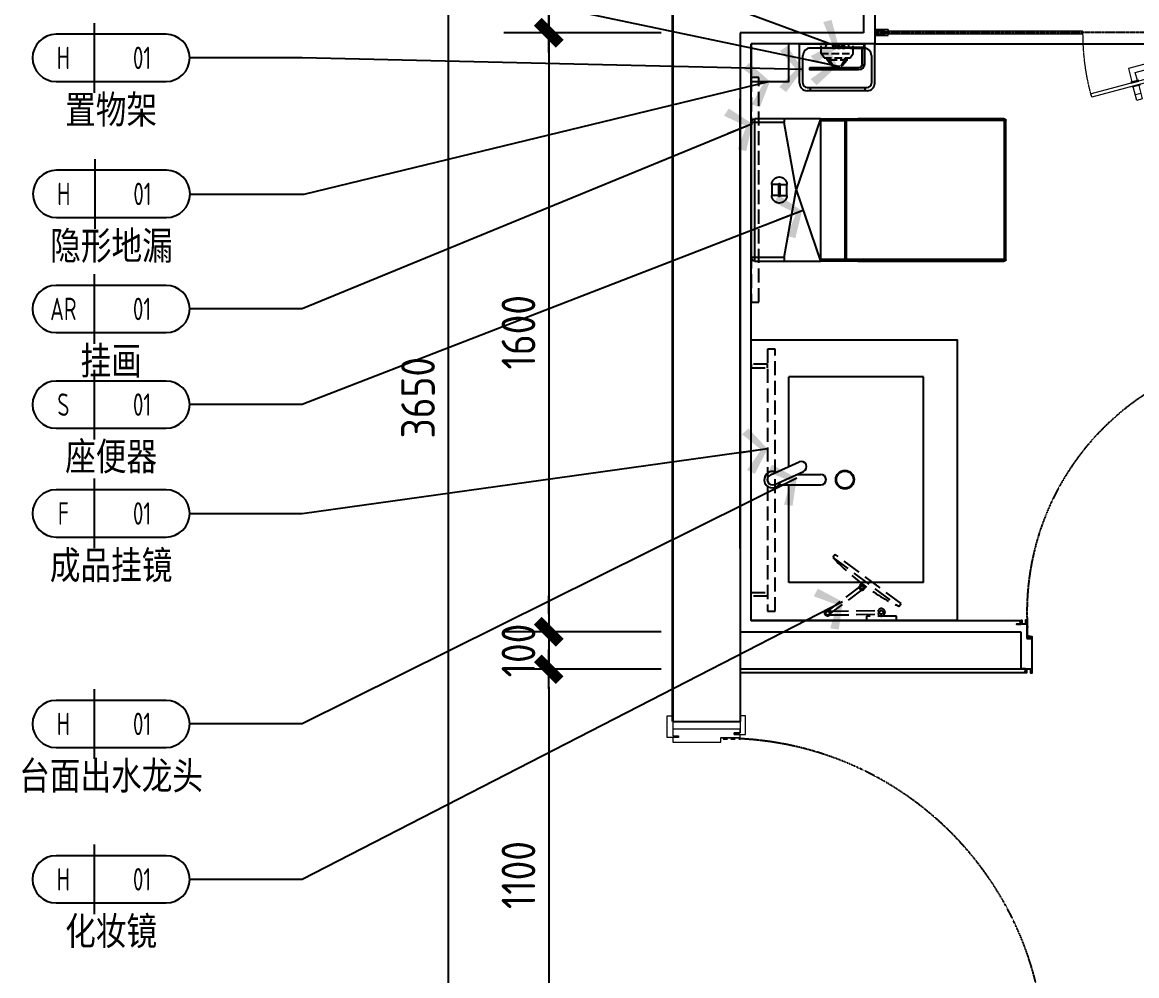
# Model space of a CAD drawing. Extents: x 220391 to 385981, y 332279 to 483868.
# Drawn here: x 257022 to 259999, y 470677 to 473223 of the extents above; entities that cross this region are included whole.
import ezdxf
from ezdxf.enums import TextEntityAlignment as Align

# ---------------------------------------------------------------- set-up
doc = ezdxf.new("R2010")
doc.units = 0
doc.header["$MEASUREMENT"] = 0
for name, pattern in [('115C2家具布置$0$DASH', [0.35, 0.25, -0.1]), ('DASH', [0.35, 0.25, -0.1]), ('DOM-虚线', [0.35, 0.25, -0.1]), ('HIDDEN2', [0.1875, 0.125, -0.0625]), ('家具平面底图$0$DASH', [0.35, 0.25, -0.1]), ('家具平面底图$0$DOM-虚线', [0.35, 0.25, -0.1])]:
    doc.linetypes.add(name, pattern=pattern)
for name, color, linetype in [('0-索引文字', 50, 'Continuous'), ('F-洁具-DOM', 1, 'Continuous'), ('墙体', 4, 'Continuous'), ('窗', 4, 'Continuous')]:
    doc.layers.add(name, color=color, linetype=linetype)
for name, color, linetype, lineweight in [('115C2家具布置$0$P-10-洁具、厨具-Time', 1, 'Continuous', 0), ('C-01-天花造型-Time', 2, 'Continuous', 0), ('P-13-门套-Time', 1, 'Continuous', 0)]:
    doc.layers.add(name, color=color, linetype=linetype, lineweight=lineweight)
doc.styles.add('DOM-romans.shx', font='dim.shx')
doc.styles.add('st', font='', dxfattribs={"width": 0.7})
doc.styles.get('st').set_extended_font_data('SimSun')
doc.dimstyles.new('DOM_DIM_1 80', dxfattribs={"dimscale": 60, "dimtxt": 1.5, "dimasz": 0.8, "dimexe": 2, "dimexo": 1.5, "dimgap": 0.6, "dimtad": 1, "dimdec": 0, "dimrnd": 5, "dimzin": 12, "dimdsep": 46, "dimtxsty": 'DOM-romans.shx', "dimblk": 'DOM_Dimension_Tick', "dimcen": 0.125, "dimclrd": 44, "dimclre": 44, "dimclrt": 50, "dimadec": 0, "dimazin": 0, "dimtfac": 1, "dimtdec": 0, "dimtix": 1, "dimtmove": 2, "dimatfit": 3, "dimldrblk": 'DOM_Leader_Arrow', "dimfxl": 0, "dimtvp": 1, "dimtolj": 1, "dimtzin": 0, "dimarcsym": 0})

# ---------------------------------------------------------------- blocks, each defined once
blk = doc.blocks.new('*U382')
at = {"color": 8}
for p, q in [((225229.4, -9382.4), (225219.8, -9418.2)), ((225240, -9400.8), (225225.5, -9396.9)), ((225243.9, -9386.3), (225229.4, -9382.4)), ((225234.3, -9422), (225243.9, -9386.3))]:
    blk.add_line(p, q, dxfattribs=at)
for p, q in [((224529.3, -9571.6), (224529.3, -9555.6)), ((224529.3, -9555.6), (224565.3, -9555.6)), ((224565.3, -9571.6), (224529.3, -9571.6)), ((224531.3, -9557.6), (224555.3, -9557.6)), ((224531.3, -9560.6), (224532.3, -9559.6)), ((224531.3, -9566.6), (224531.3, -9560.6)), ((224531.3, -9566.6), (224532.3, -9567.6)), ((224555.3, -9569.6), (224531.3, -9569.6)), ((225084.3, -9559.6), (224532.3, -9559.6)), ((225084.3, -9567.6), (224532.3, -9567.6)), ((224555.3, -9559.6), (224555.3, -9557.6)), ((224565.3, -9559.6), (224555.3, -9559.6)), ((224555.3, -9559.6), (224555.3, -9559.6)), ((224565.3, -9567.6), (224555.3, -9567.6)), ((224555.3, -9567.6), (224555.3, -9569.6)), ((224563.3, -9569.6), (224563.3, -9569.6)), ((224565.3, -9555.6), (224565.3, -9559.6)), ((224565.3, -9571.6), (224565.3, -9567.6)), ((225084.3, -9559.6), (225085.3, -9560.6)), ((225084.3, -9567.6), (225085.3, -9566.6)), ((225085.3, -9560.6), (225085.3, -9566.6))]:
    blk.add_line(p, q)
at = {"ltscale": 1000}
blk.add_line((224531.3, -9569.6), (224531.3, -9557.6), dxfattribs=at)
for points in [[(225724.9, -9563.9), (225723.7, -9564.6), (225107.4, -9399.4), (225106.7, -9398.2), (225108.3, -9392.4), (225109.5, -9391.7), (225725.8, -9556.8), (225726.5, -9558.1)], [(225676.1, -9552.9), (225729.2, -9567.1), (225728.7, -9569), (225725, -9571.1), (225674.8, -9557.7)], [(225678.7, -9543.2), (225731.8, -9557.4), (225732.3, -9555.5), (225730.2, -9551.8), (225680, -9538.4)], [(225735.3, -9588.6), (225739.3, -9588.6), (225739.3, -9538.6), (225735.3, -9538.6)], [(225724.4, -9565.8), (225734.1, -9568.4), (225736.6, -9558.7), (225727, -9556.1)]]:
    blk.add_lwpolyline(points, close=True)
at = {"color": 8}
for points in [[(225496.4, -9545.1), (225206.6, -9467.4), (225216.2, -9431.7)], [(225230.7, -9435.6), (225213.3, -9430.9), (225214, -9428), (225216.9, -9428.8)], [(225234.3, -9422), (225216.9, -9417.4), (225216.1, -9420.3), (225219, -9421.1)], [(225216.9, -9428.8), (225231.4, -9432.7), (225234.3, -9433.4), (225233.6, -9436.3), (225230.7, -9435.6)], [(225219, -9421.1), (225233.5, -9424.9), (225236.4, -9425.7), (225237.2, -9422.8), (225234.3, -9422)], [(225230.7, -9435.6), (225225, -9456.8), (225485.8, -9526.7), (225491.5, -9505.4)], [(225509.6, -9495.8), (225492.2, -9491.1), (225491.4, -9494), (225494.3, -9494.8)], [(225494.3, -9494.8), (225508.8, -9498.7), (225511.7, -9499.5), (225512.5, -9496.6), (225509.6, -9495.8)], [(225505.9, -9509.3), (225488.6, -9504.7), (225489.3, -9501.8), (225492.2, -9502.5)], [(225492.2, -9502.5), (225506.7, -9506.4), (225509.6, -9507.2), (225508.8, -9510.1), (225505.9, -9509.3)], [(225496.4, -9545.1), (225505.9, -9509.3)]]:
    blk.add_lwpolyline(points, dxfattribs=at)
at = {"linetype": '115C2家具布置$0$DASH', "ltscale": 0.2}
blk.add_arc((225720.2, -9561.6), 634.8, 164.8195, 180.1805, dxfattribs=at)
at = {"layer": 'Defpoints', "color": 8, "linetype": '115C2家具布置$0$DASH', "ltscale": 0.1}
blk.add_line((225735.3, -9563.6), (224531.3, -9563.6), dxfattribs=at)
blk = doc.blocks.new('ehrhh')
at = {"color": 8, "elevation": 1044096.2}
blk.add_lwpolyline([(296607.5, 416118.2), (296707.5, 416118.2), (296707.5, 416018.2), (296607.5, 416018.2)], close=True, dxfattribs=at)
blk = doc.blocks.new('A$C519bf6a0')
at = {"color": 8, "linetype": 'HIDDEN2'}
for p, q in [((688.7, 120.3), (761.3, 126.3)), ((771.5, 80.3), (771.5, 111)), ((786.9, 80.3), (786.9, 111)), ((754.3, 77.5), (754.3, 75.2)), ((801.4, 80.3), (757.1, 80.3)), ((763.2, 80.3), (757.1, 80.3)), ((804.1, 75.2), (804.1, 77.5)), ((754.3, 27.7), (754.3, 30)), ((804.1, 30), (804.1, 27.7)), ((801.4, 24.9), (757.1, 24.9)), ((763.2, 24.9), (757.1, 24.9)), ((771.5, 24.9), (771.5, -5.8)), ((786.9, 24.9), (786.9, -5.8)), ((688.7, -15.1), (761.3, -21.1))]:
    blk.add_line(p, q, dxfattribs=at)
blk.add_lwpolyline([(-26, 849), (25, 849)], dxfattribs=at)
for points in [[(786.9, 80.3), (786.9, 121.3, 0.414214), (781.9, 126.3), (761.3, 126.3), (685.7, 120, 0.390233), (681.1, 115), (681.1, 112.5), (771.5, 112.5), (771.5, 80.3)], [(786.9, 24.9), (786.9, -16.1, -0.414214), (781.9, -21.1), (761.3, -21.1), (685.7, -14.8, -0.390233), (681.1, -9.8), (681.1, -7.3), (771.5, -7.3), (771.5, 24.9)]]:
    blk.add_lwpolyline(points, format="xyb", dxfattribs=at)
at = {"color": 8, "linetype": 'HIDDEN2', "ltscale": 0.5}
blk.add_arc((-18.9, -8.6), 858.8, 2.5783, 87.0709, dxfattribs=at)
at = {"color": 8, "linetype": 'HIDDEN2'}
for centre, start, end in [((757.1, 77.5), 90, 180), ((801.4, 77.5), 0, 90), ((757.1, 27.7), 180, 270), ((801.4, 27.7), 270, 0)]:
    blk.add_arc(centre, 2.77, start, end, dxfattribs=at)
at = {"layer": 'C-01-天花造型-Time', "color": 8}
blk.add_lwpolyline([(-26, 41), (25, 41)], dxfattribs=at)
at = {"layer": 'P-13-门套-Time'}
for p, q in [((-154.9, 902), (-154.9, 857)), ((25, 895), (-154.9, 895)), ((25, 875), (-154.9, 875)), ((-154.9, -12), (-154.9, 33)), ((25, 15), (-154.9, 15)), ((25, -5), (-154.9, -5))]:
    blk.add_line(p, q, dxfattribs=at)
for points in [[(-154.9, 910), (-154.9, 857), (-138.9, 857), (-138.9, 852), (-169.9, 852), (-169.9, 910)], [(25, 910), (25, 865), (9, 865), (9, 860), (40, 860), (40, 910)], [(25, 875), (-154.9, 875), (-154.9, 857), (-138.9, 857), (-138.9, 852), (-154.9, 852), (-154.9, 840), (-26, 840), (-26, 852), (25, 852), (25, 860), (9, 860), (9, 865), (25, 865)], [(25, 75.2), (839, 75.2), (839, 30), (25, 30)], [(-154.9, -20), (-154.9, 33), (-138.9, 33), (-138.9, 38), (-169.9, 38), (-169.9, -20)], [(25, 15), (-154.9, 15), (-154.9, 33), (-138.9, 33), (-138.9, 38), (-154.9, 38), (-154.9, 50), (-26, 50), (-26, 38), (25, 38), (25, 30), (9, 30), (9, 25), (25, 25)], [(25, -20), (25, 25), (9, 25), (9, 30), (40, 30), (40, -20)]]:
    blk.add_lwpolyline(points, close=True, dxfattribs=at)
blk = doc.blocks.new('家具平面底图$0$A$C358C41F5')
at = {"color": 8, "linetype": '家具平面底图$0$DASH', "ltscale": 200}
for p, q in [((-24.9, -138), (-26.8, -9.4)), ((-14.9, -137.6), (-16.8, -9.3)), ((-99.4, -53.7), (-93.4, -58.2)), ((-93, -55.2), (-27.3, -142.1)), ((-90.5, -41.6), (-84.4, -46.1)), ((-85, -49.2), (-19.5, -136))]:
    blk.add_line(p, q, dxfattribs=at)
for points in [[(-168.6, -129.9), (-37.3, 46.5), (-45.3, 52.5), (-176.6, -124)], [(-12, -40), (0, -40), (0, 40), (-12, 40)]]:
    blk.add_lwpolyline(points, close=True, dxfattribs=at)
for centre, radius in [((-22, -0.7), 5), ((-89, -52.2), 4), ((-19.7, -143.8), 7.85), ((-19.7, -143.8), 5)]:
    blk.add_circle(centre, radius, dxfattribs=at)
for centre, radius, start, end in [((-579.8, 312.6), 604.1, 312.896, 333.7833), ((-22, -0.7), 10, 300.8723, 240.8723), ((-21.8, -13.6), 6.6, 41.6275, 140.117), ((-89, -52.2), 5, 37.0519, 217.0519), ((-88.9, -52.1), 7.5, 233.3397, 53.3397)]:
    blk.add_arc(centre, radius, start, end, dxfattribs=at)
blk = doc.blocks.new('A$C8fb8f0d9')
at = {"layer": 'F-洁具-DOM', "color": 8, "linetype": 'DOM-虚线', "ltscale": 150}
blk.add_line((-300, 0), (300, 0), dxfattribs=at)
for points in [[(-310, 0), (-300, 0), (-300, -43.5), (-310, -43.5)], [(310, 0), (300, 0), (300, -43.5), (310, -43.5)], [(-350, -43.5), (-350, -63.5), (350, -63.5), (350, -43.5)]]:
    blk.add_lwpolyline(points, close=True, dxfattribs=at)
blk = doc.blocks.new('家具平面底图$0$A$C591D7FFC')
at = {"linetype": '家具平面底图$0$DOM-虚线', "ltscale": 150}
blk.add_lwpolyline([(300, -20), (-300, -20), (-300, 0), (300, 0)], close=True, dxfattribs=at)
blk = doc.blocks.new('家具平面底图$0$A$C619B377B')
at = {"linetype": 'Continuous'}
for p, q in [((-180, 0), (180, 0)), ((-190, -185.2), (-190, -10)), ((190, -10), (190, -185.2)), ((-189.5, -186.2), (-190, -185.2)), ((-189.5, -676), (-189.5, -186.1)), ((-184.5, -185.2), (184.5, -185.2)), ((189.5, -186.2), (190, -185.2)), ((189.5, -186.1), (189.5, -676)), ((189.5, -254), (-189.5, -254)), ((185.5, -680), (-185.5, -680))]:
    blk.add_line(p, q, dxfattribs=at)
at = {"color": 8, "linetype": 'Continuous'}
for p, q in [((-180, -88.3), (-180, 0)), ((180, -88.3), (180, 0)), ((190, -10), (-190, -10)), ((-15, -55), (15, -55)), ((-15, -73), (-15, -55)), ((15, -73), (15, -55)), ((0, -120), (-180, -88.3)), ((-15, -73), (15, -73)), ((15, -77), (-15, -77)), ((-15, -77), (-15, -95)), ((180, -88.3), (0, -120)), ((15, -77), (15, -95)), ((15, -95), (-15, -95)), ((-190, -185.2), (0, -120)), ((0, -120), (190, -185.2)), ((-184.5, -250), (-184.5, -185.2)), ((184.5, -185.2), (184.5, -250)), ((-185.5, -250), (185.5, -250)), ((-185.5, -680), (-185.5, -250)), ((185.5, -680), (185.5, -250)), ((-189.5, -285), (-190, -285)), ((-190, -675), (-190, -285)), ((190, -285), (189.5, -285)), ((190, -285), (190, -675)), ((-190, -675), (-189.5, -675)), ((-189.5, -676), (189.5, -676)), ((-188.7, -679.1), (-188.4, -678.8)), ((188.4, -678.8), (188.7, -679.1)), ((189.9, -675), (190, -675))]:
    blk.add_line(p, q, dxfattribs=at)
at = {"linetype": 'Continuous'}
for centre, radius, start, end in [((-180, -10), 10, 90, 180), ((-185.5, -676), 4, 180, 270), ((185.5, -676), 4, 270, 0)]:
    blk.add_arc(centre, radius, start, end, dxfattribs=at)
at = {"color": 8, "linetype": 'Continuous'}
for centre, radius, start, end in [((180, -10), 10, 0, 90), ((-15, -75), 20, 90, 270), ((15, -75), 20, 270, 90), ((-15, -75), 2, 90, 270), ((15, -75), 2, 270, 90), ((-185.5, -254), 4, 90, 180), ((185.5, -254), 4, 0, 90), ((-185, -285), 5, 155.1791, 180), ((185, -285), 5, 0, 24.7583), ((-185, -675), 5, 180, 217.3553), ((-175, -674.8), 14.5, 191.2565, 193.3174), ((-175.6, -674.9), 13.9, 193.3081, 196.9705), ((-186.9, -676.4), 3.26, 232.0237, 236.5582), ((-183.6, -663.5), 16.5, 252.0625, 255.3707), ((-183.5, -662.9), 17.1, 255.3597, 256.5632), ((183.5, -662.9), 17.1, 283.4368, 284.6403), ((183.6, -663.5), 16.5, 284.6293, 287.9375), ((186.9, -676.4), 3.26, 303.4418, 307.9763), ((175.6, -674.9), 13.9, 343.0295, 346.6919), ((185, -675), 5, 322.6233, 0), ((175, -674.8), 14.5, 346.6826, 348.7435)]:
    blk.add_arc(centre, radius, start, end, dxfattribs=at)
at = {"color": 8, "linetype": 'Continuous', "extrusion": (0, 0, -1)}
for centre, major_axis, start_param, end_param in [((-180, -90.9), (9.99, -1.89), 3.092725, 4.663521), ((180, -90.9), (9.99, 1.89), -1.521928, 0.048868)]:
    blk.add_ellipse(centre, major_axis=major_axis, ratio=0.25825, start_param=start_param, end_param=end_param, dxfattribs=at)
at = {"linetype": 'Continuous', "extrusion": (0, 0, -1)}
for centre, start_param, end_param in [((-184.5, -186.1), 3.145147, 4.712389), ((184.5, -186.1), 4.712389, 6.279631)]:
    blk.add_ellipse(centre, major_axis=(5, 0), ratio=0.176327, start_param=start_param, end_param=end_param, dxfattribs=at)
at = {"layer": 'F-洁具-DOM'}
blk.add_blockref('家具平面底图$0$A$C591D7FFC', (0, 0), dxfattribs=at)
blk = doc.blocks.new('DOM_Dimension_Tick')
at = {"color": 0, "linetype": 'ByBlock'}
for p, q in [((-1.091, 0), (0, 0)), ((0, 0), (1.091, 0))]:
    blk.add_line(p, q, dxfattribs=at)
at = {"color": 0, "linetype": 'Continuous', "const_width": 0.608}
blk.add_lwpolyline([(-0.61, -0.61), (0.61, 0.61)], dxfattribs=at)
blk = doc.blocks.new('*D598')
at = {"color": 44, "lineweight": -2, "transparency": 16777216}
for p, q in [((258939, 474411.4), (258939, 474831.4)), ((260539, 474411.4), (260539, 474831.4)), ((258987, 474711.4), (260491, 474711.4))]:
    blk.add_line(p, q, dxfattribs=at)
at = {"layer": 'Defpoints', "color": 0, "transparency": 16777216}
for p in [(260539, 474711.4), (260539, 473247.3), (258939, 473195.1)]:
    blk.add_point(p, dxfattribs=at)
at = {"color": 44, "lineweight": -2, "transparency": 16777216, "xscale": 48, "yscale": 48, "zscale": 48, "rotation": 180}
blk.add_blockref('DOM_Dimension_Tick', (258939, 474711.4), dxfattribs=at)
at = {"color": 44, "lineweight": -2, "transparency": 16777216, "xscale": 48, "yscale": 48, "zscale": 48}
blk.add_blockref('DOM_Dimension_Tick', (260539, 474711.4), dxfattribs=at)
at = {"color": 50, "transparency": 16777216, "insert": (259739, 474792.4), "char_height": 90, "attachment_point": 5, "style": 'DOM-romans.shx'}
blk.add_mtext('\\A1;1600', dxfattribs=at)
blk = doc.blocks.new('DOM_Leader_Arrow')
at = {"color": 0, "linetype": 'ByBlock'}
blk.add_line((0, 0), (-1.5, 0), dxfattribs=at)
for points in [[(-1.288, 1.003), (-0.895, 1.278), (-0.36, 0), (0, 0)], [(-1.288, -1.003), (-0.895, -1.278), (-0.36, 0), (0, 0)]]:
    blk.add_solid(points, dxfattribs=at)
blk = doc.blocks.new('*D607')
at = {"color": 44, "lineweight": -2, "transparency": 16777216}
for p, q in [((258728.2, 474045.1), (258308.2, 474045.1)), ((258428.2, 473997.1), (258428.2, 473243.1)), ((258728.2, 473195.1), (258308.2, 473195.1))]:
    blk.add_line(p, q, dxfattribs=at)
at = {"layer": 'Defpoints', "color": 0, "transparency": 16777216}
for p in [(259269, 474045.1), (258428.2, 473195.1), (259269, 473195.1)]:
    blk.add_point(p, dxfattribs=at)
at = {"color": 44, "lineweight": -2, "transparency": 16777216, "xscale": 48, "yscale": 48, "zscale": 48}
for p, rotation in [((258428.2, 474045.1), 90), ((258428.2, 473195.1), 270)]:
    blk.add_blockref('DOM_Dimension_Tick', p, dxfattribs=dict(at, rotation=rotation))
at = {"color": 50, "transparency": 16777216, "insert": (258347.2, 473620.1), "char_height": 90, "attachment_point": 5, "rotation": 90, "style": 'DOM-romans.shx'}
blk.add_mtext('\\A1;850', dxfattribs=at)
blk = doc.blocks.new('*D608')
at = {"color": 44, "lineweight": -2, "transparency": 16777216}
for p, q in [((258728.2, 473195.1), (258308.2, 473195.1)), ((258428.2, 473147.1), (258428.2, 471643.1)), ((258728.2, 471595.1), (258308.2, 471595.1))]:
    blk.add_line(p, q, dxfattribs=at)
at = {"layer": 'Defpoints', "color": 0, "transparency": 16777216}
for p in [(258939, 473195.1), (258428.2, 471595.1), (258939, 471595.1)]:
    blk.add_point(p, dxfattribs=at)
at = {"color": 44, "lineweight": -2, "transparency": 16777216, "xscale": 48, "yscale": 48, "zscale": 48}
for p, rotation in [((258428.2, 473195.1), 90), ((258428.2, 471595.1), 270)]:
    blk.add_blockref('DOM_Dimension_Tick', p, dxfattribs=dict(at, rotation=rotation))
at = {"color": 50, "transparency": 16777216, "insert": (258347.2, 472395.1), "char_height": 90, "attachment_point": 5, "rotation": 90, "style": 'DOM-romans.shx'}
blk.add_mtext('\\A1;1600', dxfattribs=at)
blk = doc.blocks.new('*D609')
at = {"color": 44, "lineweight": -2, "transparency": 16777216}
for p, q in [((258428.2, 471643.1), (258428.2, 471691.1)), ((258728.2, 471595.1), (258308.2, 471595.1)), ((258428.2, 471595.1), (258428.2, 471495.1)), ((258728.2, 471495.1), (258308.2, 471495.1)), ((258428.2, 471447.1), (258428.2, 471399.1))]:
    blk.add_line(p, q, dxfattribs=at)
at = {"layer": 'Defpoints', "color": 0, "transparency": 16777216}
for p in [(258939, 471595.1), (258428.2, 471495.1), (259444.6, 471495.1)]:
    blk.add_point(p, dxfattribs=at)
at = {"color": 44, "lineweight": -2, "transparency": 16777216, "xscale": 48, "yscale": 48, "zscale": 48}
for p, rotation in [((258428.2, 471595.1), 270), ((258428.2, 471495.1), 90)]:
    blk.add_blockref('DOM_Dimension_Tick', p, dxfattribs=dict(at, rotation=rotation))
at = {"color": 50, "transparency": 16777216, "insert": (258347.2, 471545.1), "char_height": 90, "attachment_point": 5, "rotation": 90, "style": 'DOM-romans.shx'}
blk.add_mtext('\\A1;100', dxfattribs=at)
blk = doc.blocks.new('*D610')
at = {"color": 44, "lineweight": -2, "transparency": 16777216}
for p, q in [((258728.2, 471495.1), (258308.2, 471495.1)), ((258428.2, 471447.1), (258428.2, 470443.4)), ((258728.2, 470395.4), (258308.2, 470395.4))]:
    blk.add_line(p, q, dxfattribs=at)
at = {"layer": 'Defpoints', "color": 0, "transparency": 16777216}
for p in [(259444.6, 471495.1), (258428.2, 470395.4), (259575.2, 470395.4)]:
    blk.add_point(p, dxfattribs=at)
at = {"color": 44, "lineweight": -2, "transparency": 16777216, "xscale": 48, "yscale": 48, "zscale": 48}
for p, rotation in [((258428.2, 471495.1), 90), ((258428.2, 470395.4), 270)]:
    blk.add_blockref('DOM_Dimension_Tick', p, dxfattribs=dict(at, rotation=rotation))
at = {"color": 50, "transparency": 16777216, "insert": (258347.2, 470945.3), "char_height": 90, "attachment_point": 5, "rotation": 90, "style": 'DOM-romans.shx'}
blk.add_mtext('\\A1;1100', dxfattribs=at)
blk = doc.blocks.new('*D611')
at = {"color": 44, "lineweight": -2, "transparency": 16777216}
for p, q in [((258459.9, 474045.1), (258039.9, 474045.1)), ((258159.9, 470443.4), (258159.9, 473997.1)), ((258459.9, 470395.4), (258039.9, 470395.4))]:
    blk.add_line(p, q, dxfattribs=at)
at = {"layer": 'Defpoints', "color": 0, "transparency": 16777216}
for p in [(258159.9, 474045.1), (259269, 474045.1), (258939, 470395.4)]:
    blk.add_point(p, dxfattribs=at)
at = {"color": 44, "lineweight": -2, "transparency": 16777216, "xscale": 48, "yscale": 48, "zscale": 48}
for p, rotation in [((258159.9, 474045.1), 90), ((258159.9, 470395.4), 270)]:
    blk.add_blockref('DOM_Dimension_Tick', p, dxfattribs=dict(at, rotation=rotation))
at = {"color": 50, "transparency": 16777216, "insert": (258078.9, 472220.3), "char_height": 90, "attachment_point": 5, "rotation": 90, "style": 'DOM-romans.shx'}
blk.add_mtext('\\A1;3650', dxfattribs=at)
blk = doc.blocks.new('A$C3322af70')
at = {"color": 3, "ltscale": 0.001}
blk.add_lwpolyline([(-0.5, 0), (0.8, -0.8), (0, 0.5)], dxfattribs=at)
blk = doc.blocks.new('家具平面底图$0$dfsggag')
at = {"color": 8, "linetype": '家具平面底图$0$DOM-虚线', "ltscale": 80}
for p, q in [((-34.9, 36.8), (-42.9, 25.1)), ((-34.9, 36.8), (34.9, 36.8)), ((-27, 43.6), (-12.7, 59.3)), ((-27, 43.6), (-20.4, 42.7)), ((-27, 43.6), (-27, 36.8)), ((-11.1, 59.3), (-20.4, 42.7)), ((-20.4, 42.7), (20.4, 42.7)), ((-20.4, 42.7), (-20.4, 36.8)), ((-12.7, 59.3), (12.7, 59.3)), ((11.1, 59.3), (20.4, 42.7)), ((27, 43.6), (12.7, 59.3)), ((27, 43.6), (20.4, 42.7)), ((20.4, 42.7), (20.4, 36.8)), ((27, 43.6), (27, 36.8)), ((34.9, 36.8), (42.9, 25.1)), ((-42.9, 25.1), (-42.9, 0)), ((-42.9, 25.1), (42.9, 25.1)), ((-42.9, 0), (42.9, 0)), ((42.9, 25.1), (42.9, 0))]:
    blk.add_line(p, q, dxfattribs=at)
for points in [[(-11.3, 11.2), (-4.7, 11.2), (-4.7, 5.1), (-11.3, 5.1)], [(1.2, 11.2), (7.8, 11.2), (7.8, 5.1), (1.2, 5.1)], [(13.6, 11.2), (20.2, 11.2), (20.2, 5.1), (13.6, 5.1)]]:
    blk.add_lwpolyline(points, close=True, dxfattribs=at)
blk = doc.blocks.new('家具平面底图$0$A$C08F94FB0')
at = {"linetype": 'Continuous'}
for p, q in [((-100.5, 0), (-30.5, 0)), ((-100.5, -105), (-100.5, 0)), ((-30.5, 0), (-30.5, -7)), ((100.5, 0), (30.5, 0)), ((100.5, -105), (100.5, 0)), ((-0.5, -125), (-80.5, -125)), ((80.5, -125), (-0.5, -125))]:
    blk.add_line(p, q, dxfattribs=at)
at = {"color": 8, "linetype": 'Continuous'}
for p, q in [((-30.5, 0), (30.5, 0)), ((-0.5, -11), (-71.5, -11)), ((34.5, -11), (-36.3, -11)), ((30.5, 0), (30.5, -7)), ((34.5, -11), (71.5, -11)), ((-91.5, -105), (-91.5, -31)), ((91.5, -31), (91.5, -105)), ((-80.5, -116), (-0.5, -116)), ((-0.5, -116), (80.5, -116))]:
    blk.add_line(p, q, dxfattribs=at)
at = {"color": 8}
for p, q in [((-72.1, -116), (-72.1, -125)), ((73.5, -116), (73.5, -125))]:
    blk.add_line(p, q, dxfattribs=at)
at = {"color": 8, "linetype": 'Continuous'}
for centre, radius, start, end in [((-71.5, -31), 20, 90, 180), ((34.5, -7), 4, 180, 270), ((71.5, -31), 20, 0, 90), ((-80.5, -105), 11, 180, 270), ((80.5, -105), 11, 270, 0)]:
    blk.add_arc(centre, radius, start, end, dxfattribs=at)
at = {"linetype": 'Continuous'}
for centre, radius, start, end in [((-34.5, -7), 4, 270, 0), ((-80.5, -105), 20, 180, 270), ((80.5, -105), 20, 270, 0)]:
    blk.add_arc(centre, radius, start, end, dxfattribs=at)
blk = doc.blocks.new('家具平面底图$0$A$C2B4824DF')
for p, q in [((63.5, -57), (63.5, 72.7)), ((69.2, 73), (63.8, 73)), ((69.5, -57), (69.5, 72.7)), ((0, -13.5), (0, -72.5)), ((9.5, -13), (0.5, -13)), ((10, -73), (10, -13.5)), ((0.5, -73), (9.5, -73)), ((53.5, -67), (10, -67)), ((10, -73), (53.5, -73))]:
    blk.add_line(p, q)
at = {"color": 250}
for p, q in [((69.5, 69), (63.5, 69)), ((69.5, 66.2), (63.5, 66.2)), ((69.5, 62.1), (63.5, 62.1)), ((63.8, -57), (63.8, 73)), ((63.8, 65.9), (69.2, 65.9)), ((69.2, 64.9), (63.8, 64.9)), ((69.2, -57), (69.2, 73)), ((10, -13.5), (0, -13.5)), ((0.5, -73), (0.5, -13)), ((9.5, -73), (9.5, -13)), ((69.5, -47.1), (63.5, -47.1)), ((69.5, -51.2), (63.5, -51.2)), ((63.8, -57), (63.5, -57)), ((69.2, -49.9), (63.8, -49.9)), ((69.2, -50.9), (63.8, -50.9)), ((69.2, -57), (69.5, -57)), ((10, -72.5), (0, -72.5)), ((53.5, -67.3), (10, -67.3)), ((10, -72.7), (53.5, -72.7)), ((53.5, -67.3), (53.5, -67)), ((53.5, -72.7), (53.5, -73))]:
    blk.add_line(p, q, dxfattribs=at)
for centre, radius, start, end in [((63.8, 72.7), 0.3, 90, 180), ((69.2, 72.7), 0.3, 0, 90), ((0.5, -13.5), 0.5, 90, 180), ((9.5, -13.5), 0.5, 0, 90), ((53.5, -57), 16, 270, 0), ((53.5, -57), 10, 270, 0), ((0.5, -72.5), 0.5, 180, 270), ((9.5, -72.5), 0.5, 270, 342.3099)]:
    blk.add_arc(centre, radius, start, end)
for radius in [15.7, 10.3]:
    blk.add_arc((53.5, -57), radius, 270, 0, dxfattribs=at)
for points, start_tangent, end_tangent in [([(63.5, 66.2), (63.5, 66.1), (63.6, 66), (63.7, 65.9), (63.8, 65.9)], (0, -1), (1, 0)), ([(63.5, 65.2), (63.5, 65.1), (63.6, 65), (63.7, 64.9), (63.8, 64.9)], (0, -1), (1, 0)), ([(69.2, 65.9), (69.3, 65.9), (69.4, 66), (69.5, 66.1), (69.5, 66.2)], (1, 0), (0, 1)), ([(69.5, 65.2), (69.5, 65.1), (69.4, 65), (69.3, 64.9), (69.2, 64.9)], (0, -1), (-1, 0)), ([(63.5, -50.2), (63.5, -50.1), (63.6, -50), (63.7, -49.9), (63.8, -49.9)], (0, 1), (1, 0)), ([(63.8, -50.9), (63.7, -50.9), (63.6, -51), (63.5, -51.1), (63.5, -51.2)], (-1, 0), (0, -1)), ([(69.5, -50.2), (69.5, -50.1), (69.4, -50), (69.3, -49.9), (69.2, -49.9)], (0, 1), (-1, 0)), ([(69.5, -51.2), (69.5, -51.1), (69.4, -51), (69.3, -50.9), (69.2, -50.9)], (0, 1), (-1, 0))]:
    blk.add_spline(points, degree=3, dxfattribs=dict(at, start_tangent=start_tangent, end_tangent=end_tangent))
blk = doc.blocks.new('A$Ce1599806')
at = {"layer": 'F-洁具-DOM', "xscale": -1, "rotation": 180}
blk.add_blockref('家具平面底图$0$A$C08F94FB0', (0, 0), dxfattribs=at)
at = {"layer": 'F-洁具-DOM', "rotation": 90}
blk.add_blockref('家具平面底图$0$A$C2B4824DF', (0, 0), dxfattribs=at)
at = {"layer": 'F-洁具-DOM'}
blk.add_blockref('家具平面底图$0$dfsggag', (0, 0), dxfattribs=at)
blk = doc.blocks.new('DOM-立面家具标注符号-002')
blk.add_line((0, 3.1), (0, -3.1))
at = {"color": 150}
blk.add_lwpolyline([(-3.4, 2.1, 1), (-3.4, -2.1), (6.4, -2.1, 1), (6.4, 2.1)], format="xyb", close=True, dxfattribs=at)
at = {"style": 'st', "width": 0.8, "flags": 4}
blk.add_attdef('ITEM6', text='', height=2.5, dxfattribs=at).set_placement((-6, 0), align=Align.MIDDLE_RIGHT)
at = {"style": 'DOM-romans.shx', "width": 0.8}
for tag, flags, p in [('NUM1', 12, (-2.75, 0)), ('NUM2', 4, (4.25, 0)), ('NUM4', 4, (1.5, -4.6)), ('NUM5', 4, (1.5, -7.6))]:
    blk.add_attdef(tag, text='', height=2, dxfattribs=dict(at, flags=flags)).set_placement(p, align=Align.MIDDLE)
at = {"style": 'st', "width": 0.8, "flags": 4}
blk.add_attdef('NUM3', text='', height=2.5, dxfattribs=at).set_placement((9, 0), align=Align.MIDDLE_LEFT)
blk.add_attdef('NUM7', text='', height=2.5, dxfattribs=at).set_placement((1.5, -10.85), align=Align.MIDDLE_CENTER)
blk = doc.blocks.new('DOM-立面家具标注符号')
blk.add_line((0, 3.1), (0, -3.1))
at = {"color": 150}
blk.add_lwpolyline([(-3.4, 2.1, 1), (-3.4, -2.1), (6.4, -2.1, 1), (6.4, 2.1)], format="xyb", close=True, dxfattribs=at)
at = {"style": 'st', "width": 0.8, "flags": 4}
blk.add_attdef('ITEM5', text='', height=2.5, dxfattribs=at).set_placement((-6, 0), align=Align.MIDDLE_RIGHT)
at = {"style": 'DOM-romans.shx', "width": 0.8}
for tag, flags, p in [('NUM1', 12, (-2.75, 0)), ('NUM2', 4, (4.25, 0)), ('NUM4', 4, (1.5, -4.6))]:
    blk.add_attdef(tag, text='', height=2, dxfattribs=dict(at, flags=flags)).set_placement(p, align=Align.MIDDLE)
at = {"style": 'st', "width": 0.8, "flags": 4}
blk.add_attdef('NUM3', text='', height=2.5, dxfattribs=at).set_placement((9, 0), align=Align.MIDDLE_LEFT)
blk.add_attdef('NUM6', text='', height=2.5, dxfattribs=at).set_placement((1.5, -8.35), align=Align.MIDDLE_CENTER)

msp = doc.modelspace()

# ---------------------------------------------------------------- hatches: boundary and pattern name
for points in [[(259677.3, 471615.1), (259677.2, 471615.2), (259677.2, 471615.6), (259677.3, 471615.7), (259688.9, 471615.7), (259689.8, 471616.5), (259689.8, 471620.3), (259688, 471620.3), (259687.7, 471620.5), (259687.7, 471625.3), (259687.8, 471625.4), (259688.5, 471625.4), (259688.5, 471625.3), (259688.5, 471621.5), (259688.8, 471621.3), (259690.3, 471621.3), (259690.6, 471621.5), (259690.6, 471622.9), (259690.9, 471623.2), (259690.9, 471623.5), (259690.6, 471623.5), (259690.6, 471623.9), (259690.9, 471623.9), (259690.9, 471624.3), (259690.6, 471624.3), (259690.6, 471624.7), (259690.9, 471624.7), (259690.9, 471625.1), (259690.6, 471625.1), (259690.6, 471625.5), (259690.9, 471625.5), (259690.9, 471626.3), (259691, 471626.3), (259691.6, 471626.3), (259691.7, 471626.3), (259691.7, 471616.3), (259703.9, 471616.3), (259703.9, 471616.3), (259703.9, 471615.6), (259703.8, 471615.5), (259702.9, 471615.5), (259702.9, 471615.1), (259702.5, 471615.1), (259702.5, 471615.5), (259702.1, 471615.5), (259702.1, 471615.1), (259701.7, 471615.1), (259701.7, 471615.5), (259701.3, 471615.5), (259701.3, 471615.1), (259700.9, 471615.1), (259700.9, 471615.5), (259700.5, 471615.5), (259700.5, 471615.1), (259700.1, 471615.1), (259700.1, 471615.5), (259699.7, 471615.5), (259699.7, 471615.1), (259699.3, 471615.1), (259699.3, 471615.5), (259698.9, 471615.5), (259698.9, 471615.1), (259698.5, 471615.1), (259698.5, 471615.5), (259698.1, 471615.5), (259698.1, 471615.1), (259697.7, 471615.1), (259697.7, 471615.5), (259697.3, 471615.5), (259697, 471615.1)], [(259690.2, 471496.3), (259690.1, 471496.3), (259690.1, 471495.9), (259690.2, 471495.8), (259701.9, 471495.8), (259702.7, 471495), (259702.7, 471491.2), (259700.9, 471491.2), (259700.7, 471490.9), (259700.7, 471486.2), (259700.8, 471486.1), (259701.4, 471486.1), (259701.5, 471486.2), (259701.5, 471490), (259701.7, 471490.2), (259703.3, 471490.2), (259703.5, 471490), (259703.5, 471488.6), (259703.8, 471488.3), (259703.8, 471488), (259703.5, 471488), (259703.5, 471487.6), (259703.8, 471487.6), (259703.8, 471487.1), (259703.5, 471487.1), (259703.5, 471486.7), (259703.8, 471486.7), (259703.8, 471486.3), (259703.5, 471486.3), (259703.5, 471485.9), (259703.8, 471485.9), (259703.8, 471485.2), (259703.9, 471485.1), (259704.6, 471485.1), (259704.6, 471485.2), (259704.6, 471495.1), (259716.8, 471495.1), (259716.9, 471495.2), (259716.9, 471495.9), (259716.7, 471496), (259715.8, 471496), (259715.8, 471496.3), (259715.4, 471496.3), (259715.4, 471496), (259715, 471496), (259715, 471496.3), (259714.6, 471496.3), (259714.6, 471496), (259714.2, 471496), (259714.2, 471496.3), (259713.8, 471496.3), (259713.8, 471496), (259713.4, 471496), (259713.4, 471496.3), (259713, 471496.3), (259713, 471496), (259712.6, 471496), (259712.6, 471496.3), (259712.2, 471496.3), (259712.2, 471496), (259711.8, 471496), (259711.8, 471496.3), (259711.4, 471496.3), (259711.4, 471496), (259711, 471496), (259711, 471496.3), (259710.6, 471496.3), (259710.6, 471496), (259710.3, 471496), (259710, 471496.3)]]:
    msp.add_hatch(color=250).paths.add_polyline_path(points)

# ---------------------------------------------------------------- linework, layer by layer
at = {"color": 8}
for p, q in [((259299, 473165.1), (260509, 473165.1)), ((259428.9, 472276.5), (259069, 472276.5)), ((259069, 472036.4), (259069, 472276.5)), ((259428.9, 471726.5), (259428.9, 472276.5)), ((259069, 471726.5), (259069, 471987.5)), ((259428.9, 471726.5), (259069, 471726.5)), ((259704.2, 471485.1), (258939, 471485.1))]:
    msp.add_line(p, q, dxfattribs=at)
at = {"color": 8, "ltscale": 0.5}
for p, q in [((259020.2, 472014.4), (259096.9, 472049)), ((259031.7, 471988.8), (259108.4, 472023.5)), ((259090.5, 472015.5), (259154.7, 472015.5)), ((259042.6, 471987.5), (259154.7, 471987.5))]:
    msp.add_line(p, q, dxfattribs=at)
at = {"color": 3, "ltscale": 0.001}
for p, q in [((259705, 471625.1), (259705, 471577.1)), ((259705, 471577.1), (259715.9, 471577.1)), ((259715.9, 471579.7), (259715.9, 471577.1))]:
    msp.add_line(p, q, dxfattribs=at)
at = {"color": 4}
msp.add_line((259689, 471595.1), (259689, 471495.1), dxfattribs=at)
at = {"color": 2}
msp.add_lwpolyline([(259519, 471625.1), (258969, 471625.1), (258969, 472375.1), (259519, 472375.1)], close=True, dxfattribs=at)
at = {"color": 1}
for points in [[(259702.5, 471615.1), (259702.5, 471615.5), (259702.1, 471615.5), (259702.1, 471615.1), (259701.7, 471615.1), (259701.7, 471615.5), (259701.3, 471615.5), (259701.3, 471615.1), (259700.9, 471615.1), (259700.9, 471615.5), (259700.5, 471615.5), (259700.5, 471615.1), (259700.1, 471615.1), (259700.1, 471615.5), (259699.7, 471615.5), (259699.7, 471615.1), (259699.3, 471615.1), (259699.3, 471615.5), (259698.9, 471615.5), (259698.9, 471615.1), (259698.5, 471615.1), (259698.5, 471615.5), (259698.1, 471615.5), (259698.1, 471615.1), (259697.7, 471615.1), (259697.7, 471615.5), (259697.3, 471615.5), (259697, 471615.1), (259677.3, 471615.1), (259677.2, 471615.2), (259677.2, 471615.6), (259677.3, 471615.7), (259688.9, 471615.7), (259689.8, 471616.5), (259689.8, 471620.3), (259688, 471620.3), (259687.7, 471620.5), (259687.7, 471625.3), (259687.8, 471625.4), (259688.5, 471625.4), (259688.5, 471625.3), (259688.5, 471621.5), (259688.8, 471621.3), (259690.3, 471621.3), (259690.6, 471621.5), (259690.6, 471622.9), (259690.9, 471623.2), (259690.9, 471623.5), (259690.6, 471623.5), (259690.6, 471623.9), (259690.9, 471623.9), (259690.9, 471624.3), (259690.6, 471624.3), (259690.6, 471624.7), (259690.9, 471624.7), (259690.9, 471625.1), (259690.6, 471625.1), (259690.6, 471625.5), (259690.9, 471625.5), (259690.9, 471626.3), (259691, 471626.3), (259691.6, 471626.3), (259691.7, 471626.3), (259691.7, 471616.3), (259703.9, 471616.3), (259703.9, 471616.3), (259703.9, 471615.6), (259703.8, 471615.5), (259702.9, 471615.5), (259702.9, 471615.1)], [(259714.6, 471496.3), (259715, 471496.3), (259715, 471496), (259715.4, 471496), (259715.4, 471496.3), (259715.8, 471496.3), (259715.8, 471496), (259716.7, 471496), (259716.9, 471495.9), (259716.9, 471495.2), (259716.8, 471495.1), (259704.6, 471495.1), (259704.6, 471485.2), (259704.6, 471485.1), (259703.9, 471485.1), (259703.8, 471485.2), (259703.8, 471485.9), (259703.5, 471485.9), (259703.5, 471486.3), (259703.8, 471486.3), (259703.8, 471486.7), (259703.5, 471486.7), (259703.5, 471487.1), (259703.8, 471487.1), (259703.8, 471487.6), (259703.5, 471487.6), (259703.5, 471488), (259703.8, 471488), (259703.8, 471488.3), (259703.5, 471488.6), (259703.5, 471490), (259703.3, 471490.2), (259701.7, 471490.2), (259701.5, 471490), (259701.5, 471486.2), (259701.4, 471486.1), (259700.8, 471486.1), (259700.7, 471486.2), (259700.7, 471490.9), (259700.9, 471491.2), (259702.7, 471491.2), (259702.7, 471495), (259701.9, 471495.8), (259690.2, 471495.8), (259690.1, 471495.9), (259690.1, 471496.3), (259690.2, 471496.3), (259710, 471496.3), (259710.3, 471496), (259710.6, 471496), (259710.6, 471496.3), (259711, 471496.3), (259711, 471496), (259711.4, 471496), (259711.4, 471496.3), (259711.8, 471496.3), (259711.8, 471496), (259712.2, 471496), (259712.2, 471496.3), (259712.6, 471496.3), (259712.6, 471496), (259713, 471496), (259713, 471496.3), (259713.4, 471496.3), (259713.4, 471496), (259713.8, 471496), (259713.8, 471496.3), (259714.2, 471496.3), (259714.2, 471496), (259714.6, 471496)]]:
    msp.add_lwpolyline(points, close=True, dxfattribs=at)
at = {"color": 3, "ltscale": 0.001}
for points in [[(259715.9, 471486.8), (259715.9, 471495.1), (259714.7, 471495.1), (259714.7, 471485.1), (259719.7, 471485.1), (259719.7, 471495.1), (259719.7, 471581.3), (259714.7, 471581.3), (259714.7, 471578.3), (259706.7, 471578.3), (259706.7, 471581.3), (259706.7, 471616.3), (259706.7, 471626.3), (259701.7, 471626.3), (259701.7, 471616.3), (259702.9, 471616.3), (259702.9, 471624.7)], [(259703.4, 471625.1), (259705, 471625.1)], [(259718.5, 471579.7), (259718.5, 471495.1), (259718.5, 471486.8)]]:
    msp.add_lwpolyline(points, dxfattribs=at)
at = {"color": 1, "ltscale": 0.001}
for points in [[(259714.7, 471578.3), (259714.7, 471580.1, 0.267949), (259713.2, 471582.7, 0.267949), (259708.2, 471582.7, 0.267949), (259706.7, 471580.1), (259706.7, 471578.3)], [(259713.2, 471579.8), (259713.2, 471580.1, 0.267949), (259712.4, 471581.4, 0.267949), (259708.9, 471581.4, 0.267949), (259708.2, 471580.1), (259708.2, 471579.8)]]:
    msp.add_lwpolyline(points, format="xyb", close=True, dxfattribs=at)
at = {"color": 3, "ltscale": 0.001, "elevation": 0}
msp.add_lwpolyline([(259716.4, 471580.1), (259718, 471580.1)], dxfattribs=at)
at = {"color": 2, "ltscale": 0.001}
msp.add_lwpolyline([(259718, 471486.3), (259716.3, 471486.3)], dxfattribs=at)
at = {"color": 8}
for radius in [24.7, 22.7]:
    msp.add_circle((259219.2, 472001.5), radius, dxfattribs=at)
at = {"color": 8, "linetype": 'DASH', "ltscale": 0.25}
msp.add_arc((260400.2, 471647.3), 694.8, 90.301, 183.3834, dxfattribs=at)
at = {"color": 8, "ltscale": 0.5}
for centre, radius, start, end in [((259025.6, 472001.5), 22, 63.8526, 344.8102), ((259102.6, 472036.3), 14, 294.3314, 114.3314), ((259025.9, 472001.6), 14, 114.3314, 294.3314), ((259154.7, 472001.5), 14, 270, 90)]:
    msp.add_arc(centre, radius, start, end, dxfattribs=at)
at = {"layer": '墙体'}
for p, q in [((258759.2, 474225.2), (258759.2, 471355.4)), ((259269, 474045.1), (259269, 473195.1)), ((258939, 473195.1), (258939, 471355.4)), ((259269, 473195.1), (258939, 473195.1)), ((258939, 473195.1), (258939, 471645.2)), ((258939, 473195.1), (258939, 471645.2)), ((258939, 473195.1), (258939, 471645.2)), ((258939, 471595.1), (259689, 471595.1)), ((259689, 471495.1), (258939, 471495.1)), ((258759.2, 471355.4), (258939, 471355.4))]:
    msp.add_line(p, q, dxfattribs=at)
at = {"layer": '墙体', "color": 3}
for p, q in [((259299, 474015.1), (259299, 473165.1)), ((259299, 473165.1), (258969, 473165.1)), ((258969, 471625.1), (259539, 471625.1)), ((258969, 471625.1), (259689, 471625.1))]:
    msp.add_line(p, q, dxfattribs=at)
at = {"layer": '墙体', "color": 5}
msp.add_line((258939, 473165.1), (258939, 473165.1), dxfattribs=at)
at = {"layer": '墙体'}
msp.add_lwpolyline([(258759, 471355.4), (258759, 474373), (259028.1, 474373), (259040.2, 474335.6, 0.854045), (259059.7, 474338.7), (259059.7, 474401.7, -0.867603), (259079.3, 474404.5), (259085.5, 474373), (259269, 474373)], format="xyb", dxfattribs=at)
at = {"layer": '窗', "color": 3}
msp.add_line((258969, 471625.1), (258969, 473165.1), dxfattribs=at)
at = {"layer": '窗', "color": 5}
msp.add_line((258939, 471817.4), (258939, 473018.6), dxfattribs=at)

# ---------------------------------------------------------------- block references
at = {"color": 4, "xscale": -1}
for name, p, rotation in [('ehrhh', (675087.2, 769772.6, -1044096.2), 90), ('A$Ce1599806', (259198.5, 473165.1), 180)]:
    msp.add_blockref(name, p, dxfattribs=dict(at, rotation=rotation))
at = {"color": 4, "rotation": 90}
msp.add_blockref('A$C8fb8f0d9', (258969, 472000.1), dxfattribs=at)
at = {"color": 3, "ltscale": 0.001, "xscale": -1, "rotation": 270}
msp.add_blockref('A$C3322af70', (259702.9, 471625.1), dxfattribs=at)
at = {"color": 1, "ltscale": 0.001, "xscale": -1, "rotation": 270}
msp.add_blockref('A$C3322af70', (259715.9, 471580.1), dxfattribs=at)
at = {"color": 1, "ltscale": 0.001, "rotation": 90.00000000000001}
msp.add_blockref('A$C3322af70', (259718.5, 471580.1), dxfattribs=at)
at = {"color": 1, "ltscale": 0.001, "xscale": -1}
msp.add_blockref('A$C3322af70', (259715.9, 471486.3), dxfattribs=at)
at = {"color": 1, "ltscale": 0.001}
msp.add_blockref('A$C3322af70', (259718.5, 471486.3), dxfattribs=at)
at = {"color": 4}
msp.add_blockref('A$C519bf6a0', (258914, 470460.4), dxfattribs=at)
at = {"layer": '0-索引文字'}
ref = msp.add_blockref('DOM-立面家具标注符号-002', (257214.1, 473127.9), dxfattribs=dict(at, xscale=30, yscale=30, zscale=30))
ref.add_attrib('NUM1', 'H', dxfattribs={"layer": '0', "height": 60, "style": 'DOM-romans.shx', "width": 0.8}).set_placement((257131.6, 473127.9), align=Align.MIDDLE)
ref.add_attrib('NUM2', '01', dxfattribs={"layer": '0', "height": 60, "style": 'DOM-romans.shx', "width": 0.8}).set_placement((257341.6, 473127.9), align=Align.MIDDLE)
ref.add_attrib('NUM7', '置物架', dxfattribs={"layer": '0', "height": 75, "style": 'st', "width": 0.8}).set_placement((257259.1, 472989.9), align=Align.MIDDLE_CENTER)
ref = msp.add_blockref('DOM-立面家具标注符号-002', (257215.2, 472764.6), dxfattribs=dict(at, xscale=30, yscale=30, zscale=30))
ref.add_attrib('NUM1', 'H', dxfattribs={"layer": '0', "height": 60, "style": 'DOM-romans.shx', "width": 0.8}).set_placement((257132.7, 472764.6), align=Align.MIDDLE)
ref.add_attrib('NUM2', '01', dxfattribs={"layer": '0', "height": 60, "style": 'DOM-romans.shx', "width": 0.8}).set_placement((257342.7, 472764.6), align=Align.MIDDLE)
ref.add_attrib('NUM7', '隐形地漏', dxfattribs={"layer": '0', "height": 75, "style": 'st', "width": 0.8}).set_placement((257260.2, 472626.6), align=Align.MIDDLE_CENTER)
ref = msp.add_blockref('DOM-立面家具标注符号', (257214.1, 472457.3), dxfattribs=dict(at, xscale=30, yscale=30, zscale=30))
ref.add_attrib('NUM1', 'AR', dxfattribs={"layer": '0', "height": 60, "style": 'DOM-romans.shx', "width": 0.8}).set_placement((257131.6, 472457.3), align=Align.MIDDLE)
ref.add_attrib('NUM2', '01', dxfattribs={"layer": '0', "height": 60, "style": 'DOM-romans.shx', "width": 0.8}).set_placement((257341.6, 472457.3), align=Align.MIDDLE)
ref.add_attrib('NUM6', '挂画', dxfattribs={"layer": '0', "height": 75, "style": 'st', "width": 0.8}).set_placement((257259.1, 472319.3), align=Align.MIDDLE_CENTER)
ref = msp.add_blockref('DOM-立面家具标注符号-002', (257214.1, 472201.8), dxfattribs=dict(at, xscale=30, yscale=30, zscale=30))
ref.add_attrib('NUM1', 'S', dxfattribs={"layer": '0', "height": 60, "style": 'DOM-romans.shx', "width": 0.8}).set_placement((257131.6, 472201.8), align=Align.MIDDLE)
ref.add_attrib('NUM2', '01', dxfattribs={"layer": '0', "height": 60, "style": 'DOM-romans.shx', "width": 0.8}).set_placement((257341.6, 472201.8), align=Align.MIDDLE)
ref.add_attrib('NUM7', '座便器', dxfattribs={"layer": '0', "height": 75, "style": 'st', "width": 0.8}).set_placement((257259.1, 472063.8), align=Align.MIDDLE_CENTER)
ref = msp.add_blockref('DOM-立面家具标注符号-002', (257214.1, 471911.2), dxfattribs=dict(at, xscale=30, yscale=30, zscale=30))
ref.add_attrib('NUM1', 'F', dxfattribs={"layer": '0', "height": 60, "style": 'DOM-romans.shx', "width": 0.8}).set_placement((257131.6, 471911.2), align=Align.MIDDLE)
ref.add_attrib('NUM2', '01', dxfattribs={"layer": '0', "height": 60, "style": 'DOM-romans.shx', "width": 0.8}).set_placement((257341.6, 471911.2), align=Align.MIDDLE)
ref.add_attrib('NUM7', '成品挂镜', dxfattribs={"layer": '0', "height": 75, "style": 'st', "width": 0.8}).set_placement((257259.1, 471773.2), align=Align.MIDDLE_CENTER)
ref = msp.add_blockref('DOM-立面家具标注符号-002', (257214.1, 471349), dxfattribs=dict(at, xscale=30, yscale=30, zscale=30))
ref.add_attrib('NUM1', 'H', dxfattribs={"layer": '0', "height": 60, "style": 'DOM-romans.shx', "width": 0.8}).set_placement((257131.6, 471349), align=Align.MIDDLE)
ref.add_attrib('NUM2', '01', dxfattribs={"layer": '0', "height": 60, "style": 'DOM-romans.shx', "width": 0.8}).set_placement((257341.6, 471349), align=Align.MIDDLE)
ref.add_attrib('NUM7', '台面出水龙头', dxfattribs={"layer": '0', "height": 75, "style": 'st', "width": 0.8}).set_placement((257259.1, 471211), align=Align.MIDDLE_CENTER)
ref = msp.add_blockref('DOM-立面家具标注符号-002', (257214.1, 470933.9), dxfattribs=dict(at, xscale=30, yscale=30, zscale=30))
ref.add_attrib('NUM1', 'H', dxfattribs={"layer": '0', "height": 60, "style": 'DOM-romans.shx', "width": 0.8}).set_placement((257131.6, 470933.9), align=Align.MIDDLE)
ref.add_attrib('NUM2', '01', dxfattribs={"layer": '0', "height": 60, "style": 'DOM-romans.shx', "width": 0.8}).set_placement((257341.6, 470933.9), align=Align.MIDDLE)
ref.add_attrib('NUM7', '化妆镜', dxfattribs={"layer": '0', "height": 75, "style": 'st', "width": 0.8}).set_placement((257259.1, 470795.9), align=Align.MIDDLE_CENTER)
at = {"layer": '115C2家具布置$0$P-10-洁具、厨具-Time', "xscale": -1, "rotation": 180}
msp.add_blockref('*U382', (34769.7, 463632.1), dxfattribs=at)
at = {"layer": 'F-洁具-DOM', "xscale": -1, "rotation": 90}
msp.add_blockref('家具平面底图$0$A$C619B377B', (258969, 472775.1), dxfattribs=at)
at = {"layer": 'F-洁具-DOM', "rotation": 270}
msp.add_blockref('家具平面底图$0$A$C358C41F5', (259317, 471625.1), dxfattribs=at)

# ---------------------------------------------------------------- dimensions: what is measured, and where the dimension line sits
at = {"color": 4}
dim = msp.add_linear_dim(base=(260539, 474711.4), p1=(258939, 473195.1), p2=(260539, 473247.3), dimstyle='DOM_DIM_1 80', dxfattribs=at)
dim.commit()
dim.dimension.update_dxf_attribs({"geometry": '*D598', "text_midpoint": (259739, 474792.4)})
for base, p1, p2, picture, middle in [((258159.9, 474045.1), (258939, 470395.4), (259269, 474045.1), '*D611', (258078.9, 472220.3)), ((258428.2, 473195.1), (259269, 474045.1), (259269, 473195.1), '*D607', (258347.2, 473620.1)), ((258428.2, 471595.1), (258939, 473195.1), (258939, 471595.1), '*D608', (258347.2, 472395.1)), ((258428.2, 471495.1), (258939, 471595.1), (259444.6, 471495.1), '*D609', (258347.2, 471545.1)), ((258428.2, 470395.4), (259444.6, 471495.1), (259575.2, 470395.4), '*D610', (258347.2, 470945.3))]:
    dim = msp.add_linear_dim(base=base, p1=p1, p2=p2, angle=90, dimstyle='DOM_DIM_1 80', dxfattribs=at)
    dim.commit()
    dim.dimension.update_dxf_attribs({"geometry": picture, "text_midpoint": middle})

# ---------------------------------------------------------------- leaders
for points in [[(259202.6, 473157), (257769.1, 473684.3), (257469.1, 473684.3)], [(259198.2, 473105.9), (257769.1, 473406.1), (257469.1, 473406.1)], [(259106.7, 473097.1), (257769.1, 473127.9), (257469.1, 473127.9)], [(259019, 473065.1), (257774.1, 472763), (257470.1, 472763)], [(258971.9, 472952.2), (257769.1, 472457.3), (257469.1, 472457.3)], [(259104.7, 472719.3), (257769.1, 472201.8), (257469.1, 472201.8)], [(259012.5, 472083.4), (257769.1, 471910.5), (257469.1, 471910.5)], [(259090.5, 472005.5), (257769.1, 471349), (257469.1, 471349)], [(259213.1, 471675.3), (257769.1, 470933.9), (257469.1, 470933.9)]]:
    msp.add_leader(points, dimstyle='DOM_DIM_1 80', override={"dimgap": 0.6, "dimtad": 0}, dxfattribs=at)

doc.saveas('drawing.dxf')
